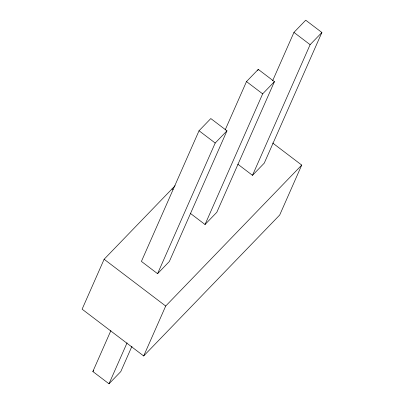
<?xml version="1.0" encoding="UTF-8"?>
<svg xmlns="http://www.w3.org/2000/svg" width="404" height="404" viewBox="0 0 404 404"><rect width="100%" height="100%" fill="white"/><g stroke="black" fill="none" stroke-linecap="round" stroke-linejoin="round"><path stroke-width="0.61" d="M175.109 185.714L104.131 259.257L82.113 309.181L143.683 355.959L279.709 215.009L301.727 165.084L272.695 143.026M131.967 346.233L120.776 371.604L109.004 383.8L92.844 371.518L110.898 330.588M199.036 130.755L141.41 261.408L157.57 273.685L169.342 261.489L226.967 130.835L210.807 118.559L199.036 130.755L215.196 143.036L157.57 273.685M109.004 383.8L127.058 342.87M225.169 129.921L246.496 81.578L258.267 69.377L274.427 81.658L216.802 212.307L205.03 224.508L190.34 213.342M257.757 70.528L258.267 69.377M143.683 355.959L165.701 306.035L301.727 165.084M205.03 224.508L262.656 93.854L274.427 81.658M272.629 80.744L293.95 32.396L305.722 20.2L321.887 32.482L264.261 163.13L252.49 175.326L237.799 164.165M252.49 175.326L310.115 44.677L321.887 32.482M215.196 143.036L226.967 130.835M92.844 371.518L93.718 370.62M293.95 32.396L310.115 44.677M246.496 81.578L262.656 93.854M172.053 188.88L173.038 189.627M104.131 259.257L165.701 306.035"/></g></svg>
